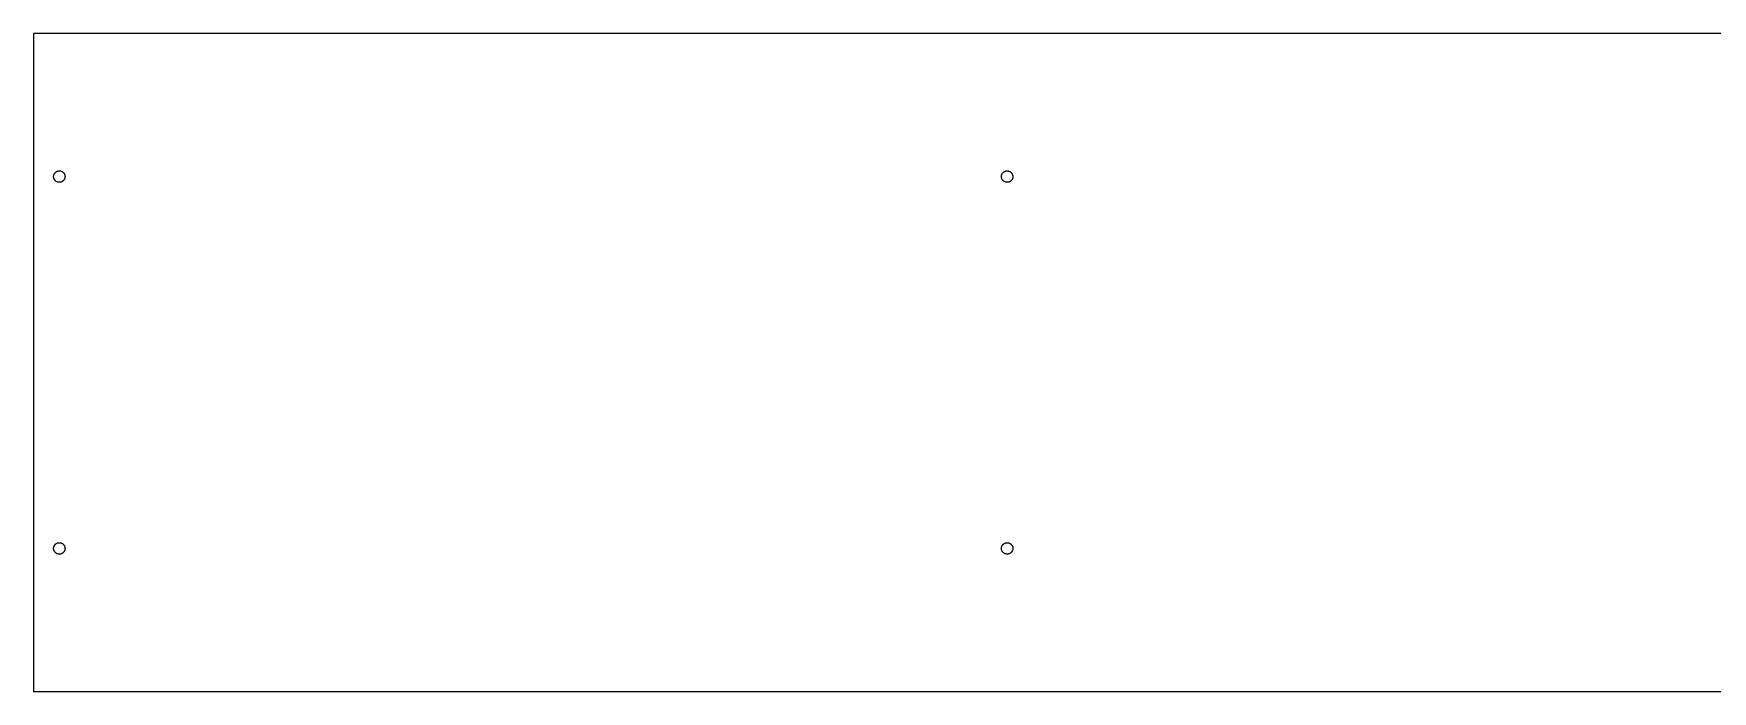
# Model space of a CAD drawing. Header units: metres. Extents: x 0 to 2300, y 0 to 230.
# Drawn here: x 0 to 587, y 0 to 230 of the extents above; entities that cross this region are included whole.
import ezdxf

# ---------------------------------------------------------------- set-up
doc = ezdxf.new("R2010")
doc.units = ezdxf.units.M

msp = doc.modelspace()

# ---------------------------------------------------------------- linework, layer by layer
for p, q in [((2300, 230), (0, 230)), ((0, 230), (0, 0)), ((8.38197, 181.902), (8.50262, 181.937)), ((8.50262, 181.937), (8.62524, 181.965)), ((8.62524, 181.965), (8.74933, 181.984)), ((8.74933, 181.984), (8.87442, 181.996)), ((8.87442, 181.996), (9, 182)), ((9, 182), (9.12558, 181.996)), ((9.12558, 181.996), (9.25067, 181.984)), ((9.25067, 181.984), (9.37476, 181.965)), ((9.37476, 181.965), (9.49738, 181.937)), ((9.49738, 181.937), (9.61803, 181.902)), ((339.715, 181.902), (339.836, 181.937)), ((339.836, 181.937), (339.959, 181.965)), ((339.959, 181.965), (340.083, 181.984)), ((340.083, 181.984), (340.208, 181.996)), ((340.208, 181.996), (340.333, 182)), ((340.333, 182), (340.459, 181.996)), ((340.459, 181.996), (340.584, 181.984)), ((340.584, 181.984), (340.708, 181.965)), ((340.708, 181.965), (340.831, 181.937)), ((340.831, 181.937), (340.951, 181.902)), ((7, 180), (7.00395, 180.126)), ((7.00395, 179.874), (7, 180)), ((7.00395, 180.126), (7.01577, 180.251)), ((7.01577, 179.749), (7.00395, 179.874)), ((7.01577, 180.251), (7.03543, 180.375)), ((7.03543, 179.625), (7.01577, 179.749)), ((7.03543, 180.375), (7.06283, 180.497)), ((7.06283, 179.503), (7.03543, 179.625)), ((7.06283, 180.497), (7.09789, 180.618)), ((7.09789, 179.382), (7.06283, 179.503)), ((7.09789, 180.618), (7.14045, 180.736)), ((7.14045, 179.264), (7.09789, 179.382)), ((7.14045, 180.736), (7.19035, 180.852)), ((7.19035, 179.148), (7.14045, 179.264)), ((7.19035, 180.852), (7.24739, 180.964)), ((7.24739, 179.036), (7.19035, 179.148)), ((7.24739, 180.964), (7.31135, 181.072)), ((7.31135, 178.928), (7.24739, 179.036)), ((7.31135, 181.072), (7.38197, 181.176)), ((7.38197, 178.824), (7.31135, 178.928)), ((7.38197, 181.176), (7.45897, 181.275)), ((7.45897, 178.725), (7.38197, 178.824)), ((7.45897, 181.275), (7.54206, 181.369)), ((7.54206, 178.631), (7.45897, 178.725)), ((7.54206, 181.369), (7.63091, 181.458)), ((7.63091, 178.542), (7.54206, 178.631)), ((7.63091, 181.458), (7.72515, 181.541)), ((7.72515, 178.459), (7.63091, 178.542)), ((7.72515, 181.541), (7.82443, 181.618)), ((7.82443, 178.382), (7.72515, 178.459)), ((7.82443, 181.618), (7.92835, 181.689)), ((7.92835, 178.311), (7.82443, 178.382)), ((7.92835, 181.689), (8.03649, 181.753)), ((8.03649, 178.247), (7.92835, 178.311)), ((8.03649, 181.753), (8.14844, 181.81)), ((8.14844, 178.19), (8.03649, 178.247)), ((8.14844, 181.81), (8.26375, 181.86)), ((8.26375, 178.14), (8.14844, 178.19)), ((8.26375, 181.86), (8.38197, 181.902)), ((8.38197, 178.098), (8.26375, 178.14)), ((8.50262, 178.063), (8.38197, 178.098)), ((8.62524, 178.035), (8.50262, 178.063)), ((8.74933, 178.016), (8.62524, 178.035)), ((8.87442, 178.004), (8.74933, 178.016)), ((9, 178), (8.87442, 178.004)), ((9.12558, 178.004), (9, 178)), ((9.25067, 178.016), (9.12558, 178.004)), ((9.37476, 178.035), (9.25067, 178.016)), ((9.49738, 178.063), (9.37476, 178.035)), ((9.61803, 178.098), (9.49738, 178.063)), ((9.61803, 181.902), (9.73625, 181.86)), ((9.73625, 178.14), (9.61803, 178.098)), ((9.73625, 181.86), (9.85156, 181.81)), ((9.85156, 178.19), (9.73625, 178.14)), ((9.85156, 181.81), (9.96351, 181.753)), ((9.96351, 178.247), (9.85156, 178.19)), ((9.96351, 181.753), (10.0717, 181.689)), ((10.0717, 178.311), (9.96351, 178.247)), ((10.0717, 181.689), (10.1756, 181.618)), ((10.1756, 178.382), (10.0717, 178.311)), ((10.1756, 181.618), (10.2748, 181.541)), ((10.2748, 178.459), (10.1756, 178.382)), ((10.2748, 181.541), (10.3691, 181.458)), ((10.3691, 178.542), (10.2748, 178.459)), ((10.3691, 181.458), (10.4579, 181.369)), ((10.4579, 178.631), (10.3691, 178.542)), ((10.4579, 181.369), (10.541, 181.275)), ((10.541, 178.725), (10.4579, 178.631)), ((10.541, 181.275), (10.618, 181.176)), ((10.618, 178.824), (10.541, 178.725)), ((10.618, 181.176), (10.6887, 181.072)), ((10.6887, 178.928), (10.618, 178.824)), ((10.6887, 181.072), (10.7526, 180.964)), ((10.7526, 179.036), (10.6887, 178.928)), ((10.7526, 180.964), (10.8097, 180.852)), ((10.8097, 179.148), (10.7526, 179.036)), ((10.8097, 180.852), (10.8596, 180.736)), ((10.8596, 179.264), (10.8097, 179.148)), ((10.8596, 180.736), (10.9021, 180.618)), ((10.9021, 179.382), (10.8596, 179.264)), ((10.9021, 180.618), (10.9372, 180.497)), ((10.9372, 179.503), (10.9021, 179.382)), ((10.9372, 180.497), (10.9646, 180.375)), ((10.9646, 179.625), (10.9372, 179.503)), ((10.9646, 180.375), (10.9842, 180.251)), ((10.9842, 179.749), (10.9646, 179.625)), ((10.9842, 180.251), (10.9961, 180.126)), ((10.9961, 179.874), (10.9842, 179.749)), ((10.9961, 180.126), (11, 180)), ((11, 180), (10.9961, 179.874)), ((338.333, 180), (338.337, 180.126)), ((338.337, 179.874), (338.333, 180)), ((338.337, 180.126), (338.349, 180.251)), ((338.349, 179.749), (338.337, 179.874)), ((338.349, 180.251), (338.369, 180.375)), ((338.369, 179.625), (338.349, 179.749)), ((338.369, 180.375), (338.396, 180.497)), ((338.396, 179.503), (338.369, 179.625)), ((338.396, 180.497), (338.431, 180.618)), ((338.431, 179.382), (338.396, 179.503)), ((338.431, 180.618), (338.474, 180.736)), ((338.474, 179.264), (338.431, 179.382)), ((338.474, 180.736), (338.524, 180.852)), ((338.524, 179.148), (338.474, 179.264)), ((338.524, 180.852), (338.581, 180.964)), ((338.581, 179.036), (338.524, 179.148)), ((338.581, 180.964), (338.645, 181.072)), ((338.645, 178.928), (338.581, 179.036)), ((338.645, 181.072), (338.715, 181.176)), ((338.715, 178.824), (338.645, 178.928)), ((338.715, 181.176), (338.792, 181.275)), ((338.792, 178.725), (338.715, 178.824)), ((338.792, 181.275), (338.875, 181.369)), ((338.875, 178.631), (338.792, 178.725)), ((338.875, 181.369), (338.964, 181.458)), ((338.964, 178.542), (338.875, 178.631)), ((338.964, 181.458), (339.058, 181.541)), ((339.058, 178.459), (338.964, 178.542)), ((339.058, 181.541), (339.158, 181.618)), ((339.158, 178.382), (339.058, 178.459)), ((339.158, 181.618), (339.262, 181.689)), ((339.262, 178.311), (339.158, 178.382)), ((339.262, 181.689), (339.37, 181.753)), ((339.37, 178.247), (339.262, 178.311)), ((339.37, 181.753), (339.482, 181.81)), ((339.482, 178.19), (339.37, 178.247)), ((339.482, 181.81), (339.597, 181.86)), ((339.597, 178.14), (339.482, 178.19)), ((339.597, 181.86), (339.715, 181.902)), ((339.715, 178.098), (339.597, 178.14)), ((339.836, 178.063), (339.715, 178.098)), ((339.959, 178.035), (339.836, 178.063)), ((340.083, 178.016), (339.959, 178.035)), ((340.208, 178.004), (340.083, 178.016)), ((340.333, 178), (340.208, 178.004)), ((340.459, 178.004), (340.333, 178)), ((340.584, 178.016), (340.459, 178.004)), ((340.708, 178.035), (340.584, 178.016)), ((340.831, 178.063), (340.708, 178.035)), ((340.951, 178.098), (340.831, 178.063)), ((340.951, 181.902), (341.07, 181.86)), ((341.07, 178.14), (340.951, 178.098)), ((341.07, 181.86), (341.185, 181.81)), ((341.185, 178.19), (341.07, 178.14)), ((341.185, 181.81), (341.297, 181.753)), ((341.297, 178.247), (341.185, 178.19)), ((341.297, 181.753), (341.405, 181.689)), ((341.405, 178.311), (341.297, 178.247)), ((341.405, 181.689), (341.509, 181.618)), ((341.509, 178.382), (341.405, 178.311)), ((341.509, 181.618), (341.608, 181.541)), ((341.608, 178.459), (341.509, 178.382)), ((341.608, 181.541), (341.702, 181.458)), ((341.702, 178.542), (341.608, 178.459)), ((341.702, 181.458), (341.791, 181.369)), ((341.791, 178.631), (341.702, 178.542)), ((341.791, 181.369), (341.874, 181.275)), ((341.874, 178.725), (341.791, 178.631)), ((341.874, 181.275), (341.951, 181.176)), ((341.951, 178.824), (341.874, 178.725)), ((341.951, 181.176), (342.022, 181.072)), ((342.022, 178.928), (341.951, 178.824)), ((342.022, 181.072), (342.086, 180.964)), ((342.086, 179.036), (342.022, 178.928)), ((342.086, 180.964), (342.143, 180.852)), ((342.143, 179.148), (342.086, 179.036)), ((342.143, 180.852), (342.193, 180.736)), ((342.193, 179.264), (342.143, 179.148)), ((342.193, 180.736), (342.235, 180.618)), ((342.235, 179.382), (342.193, 179.264)), ((342.235, 180.618), (342.271, 180.497)), ((342.271, 179.503), (342.235, 179.382)), ((342.271, 180.497), (342.298, 180.375)), ((342.298, 179.625), (342.271, 179.503)), ((342.298, 180.375), (342.318, 180.251)), ((342.318, 179.749), (342.298, 179.625)), ((342.318, 180.251), (342.329, 180.126)), ((342.329, 179.874), (342.318, 179.749)), ((342.329, 180.126), (342.333, 180)), ((342.333, 180), (342.329, 179.874)), ((7, 50), (7.00395, 50.1256)), ((7.00395, 49.8744), (7, 50)), ((7.00395, 50.1256), (7.01577, 50.2507)), ((7.01577, 49.7493), (7.00395, 49.8744)), ((7.01577, 50.2507), (7.03543, 50.3748)), ((7.03543, 49.6252), (7.01577, 49.7493)), ((7.03543, 50.3748), (7.06283, 50.4974)), ((7.06283, 49.5026), (7.03543, 49.6252)), ((7.06283, 50.4974), (7.09789, 50.618)), ((7.09789, 49.382), (7.06283, 49.5026)), ((7.09789, 50.618), (7.14045, 50.7362)), ((7.14045, 49.2638), (7.09789, 49.382)), ((7.14045, 50.7362), (7.19035, 50.8516)), ((7.19035, 49.1484), (7.14045, 49.2638)), ((7.19035, 50.8516), (7.24739, 50.9635)), ((7.24739, 49.0365), (7.19035, 49.1484)), ((7.24739, 50.9635), (7.31135, 51.0717)), ((7.31135, 48.9283), (7.24739, 49.0365)), ((7.31135, 51.0717), (7.38197, 51.1756)), ((7.38197, 48.8244), (7.31135, 48.9283)), ((7.38197, 51.1756), (7.45897, 51.2748)), ((7.45897, 48.7252), (7.38197, 48.8244)), ((7.45897, 51.2748), (7.54206, 51.3691)), ((7.54206, 48.6309), (7.45897, 48.7252)), ((7.54206, 51.3691), (7.63091, 51.4579)), ((7.63091, 48.5421), (7.54206, 48.6309)), ((7.63091, 51.4579), (7.72515, 51.541)), ((7.72515, 48.459), (7.63091, 48.5421)), ((7.72515, 51.541), (7.82443, 51.618)), ((7.82443, 48.382), (7.72515, 48.459)), ((7.82443, 51.618), (7.92835, 51.6887)), ((7.92835, 48.3113), (7.82443, 48.382)), ((7.92835, 51.6887), (8.03649, 51.7526)), ((8.03649, 48.2474), (7.92835, 48.3113)), ((8.03649, 51.7526), (8.14844, 51.8097)), ((8.14844, 48.1903), (8.03649, 48.2474)), ((8.14844, 51.8097), (8.26375, 51.8596)), ((8.26375, 48.1404), (8.14844, 48.1903)), ((8.26375, 51.8596), (8.38197, 51.9021)), ((8.38197, 48.0979), (8.26375, 48.1404)), ((8.38197, 51.9021), (8.50262, 51.9372)), ((8.50262, 48.0628), (8.38197, 48.0979)), ((8.50262, 51.9372), (8.62524, 51.9646)), ((8.62524, 48.0354), (8.50262, 48.0628)), ((8.62524, 51.9646), (8.74933, 51.9842)), ((8.74933, 48.0158), (8.62524, 48.0354)), ((8.74933, 51.9842), (8.87442, 51.9961)), ((8.87442, 48.0039), (8.74933, 48.0158)), ((8.87442, 51.9961), (9, 52)), ((9, 48), (8.87442, 48.0039)), ((9, 52), (9.12558, 51.9961)), ((9.12558, 48.0039), (9, 48)), ((9.12558, 51.9961), (9.25067, 51.9842)), ((9.25067, 48.0158), (9.12558, 48.0039)), ((9.25067, 51.9842), (9.37476, 51.9646)), ((9.37476, 48.0354), (9.25067, 48.0158)), ((9.37476, 51.9646), (9.49738, 51.9372)), ((9.49738, 48.0628), (9.37476, 48.0354)), ((9.49738, 51.9372), (9.61803, 51.9021)), ((9.61803, 48.0979), (9.49738, 48.0628)), ((9.61803, 51.9021), (9.73625, 51.8596)), ((9.73625, 48.1404), (9.61803, 48.0979)), ((9.73625, 51.8596), (9.85156, 51.8097)), ((9.85156, 48.1903), (9.73625, 48.1404)), ((9.85156, 51.8097), (9.96351, 51.7526)), ((9.96351, 48.2474), (9.85156, 48.1903)), ((9.96351, 51.7526), (10.0717, 51.6887)), ((10.0717, 48.3113), (9.96351, 48.2474)), ((10.0717, 51.6887), (10.1756, 51.618)), ((10.1756, 48.382), (10.0717, 48.3113)), ((10.1756, 51.618), (10.2748, 51.541)), ((10.2748, 48.459), (10.1756, 48.382)), ((10.2748, 51.541), (10.3691, 51.4579)), ((10.3691, 48.5421), (10.2748, 48.459)), ((10.3691, 51.4579), (10.4579, 51.3691)), ((10.4579, 48.6309), (10.3691, 48.5421)), ((10.4579, 51.3691), (10.541, 51.2748)), ((10.541, 48.7252), (10.4579, 48.6309)), ((10.541, 51.2748), (10.618, 51.1756)), ((10.618, 48.8244), (10.541, 48.7252)), ((10.618, 51.1756), (10.6887, 51.0717)), ((10.6887, 48.9283), (10.618, 48.8244)), ((10.6887, 51.0717), (10.7526, 50.9635)), ((10.7526, 49.0365), (10.6887, 48.9283)), ((10.7526, 50.9635), (10.8097, 50.8516)), ((10.8097, 49.1484), (10.7526, 49.0365)), ((10.8097, 50.8516), (10.8596, 50.7362)), ((10.8596, 49.2638), (10.8097, 49.1484)), ((10.8596, 50.7362), (10.9021, 50.618)), ((10.9021, 49.382), (10.8596, 49.2638)), ((10.9021, 50.618), (10.9372, 50.4974)), ((10.9372, 49.5026), (10.9021, 49.382)), ((10.9372, 50.4974), (10.9646, 50.3748)), ((10.9646, 49.6252), (10.9372, 49.5026)), ((10.9646, 50.3748), (10.9842, 50.2507)), ((10.9842, 49.7493), (10.9646, 49.6252)), ((10.9842, 50.2507), (10.9961, 50.1256)), ((10.9961, 49.8744), (10.9842, 49.7493)), ((10.9961, 50.1256), (11, 50)), ((11, 50), (10.9961, 49.8744)), ((338.333, 50), (338.337, 50.1256)), ((338.337, 49.8744), (338.333, 50)), ((338.337, 50.1256), (338.349, 50.2507)), ((338.349, 49.7493), (338.337, 49.8744)), ((338.349, 50.2507), (338.369, 50.3748)), ((338.369, 49.6252), (338.349, 49.7493)), ((338.369, 50.3748), (338.396, 50.4974)), ((338.396, 49.5026), (338.369, 49.6252)), ((338.396, 50.4974), (338.431, 50.618)), ((338.431, 49.382), (338.396, 49.5026)), ((338.431, 50.618), (338.474, 50.7362)), ((338.474, 49.2638), (338.431, 49.382)), ((338.474, 50.7362), (338.524, 50.8516)), ((338.524, 49.1484), (338.474, 49.2638)), ((338.524, 50.8516), (338.581, 50.9635)), ((338.581, 49.0365), (338.524, 49.1484)), ((338.581, 50.9635), (338.645, 51.0717)), ((338.645, 48.9283), (338.581, 49.0365)), ((338.645, 51.0717), (338.715, 51.1756)), ((338.715, 48.8244), (338.645, 48.9283)), ((338.715, 51.1756), (338.792, 51.2748)), ((338.792, 48.7252), (338.715, 48.8244)), ((338.792, 51.2748), (338.875, 51.3691)), ((338.875, 48.6309), (338.792, 48.7252)), ((338.875, 51.3691), (338.964, 51.4579)), ((338.964, 48.5421), (338.875, 48.6309)), ((338.964, 51.4579), (339.058, 51.541)), ((339.058, 48.459), (338.964, 48.5421)), ((339.058, 51.541), (339.158, 51.618)), ((339.158, 48.382), (339.058, 48.459)), ((339.158, 51.618), (339.262, 51.6887)), ((339.262, 48.3113), (339.158, 48.382)), ((339.262, 51.6887), (339.37, 51.7526)), ((339.37, 48.2474), (339.262, 48.3113)), ((339.37, 51.7526), (339.482, 51.8097)), ((339.482, 48.1903), (339.37, 48.2474)), ((339.482, 51.8097), (339.597, 51.8596)), ((339.597, 48.1404), (339.482, 48.1903)), ((339.597, 51.8596), (339.715, 51.9021)), ((339.715, 48.0979), (339.597, 48.1404)), ((339.715, 51.9021), (339.836, 51.9372)), ((339.836, 48.0628), (339.715, 48.0979)), ((339.836, 51.9372), (339.959, 51.9646)), ((339.959, 48.0354), (339.836, 48.0628)), ((339.959, 51.9646), (340.083, 51.9842)), ((340.083, 48.0158), (339.959, 48.0354)), ((340.083, 51.9842), (340.208, 51.9961)), ((340.208, 48.0039), (340.083, 48.0158)), ((340.208, 51.9961), (340.333, 52)), ((340.333, 48), (340.208, 48.0039)), ((340.333, 52), (340.459, 51.9961)), ((340.459, 48.0039), (340.333, 48)), ((340.459, 51.9961), (340.584, 51.9842)), ((340.584, 48.0158), (340.459, 48.0039)), ((340.584, 51.9842), (340.708, 51.9646)), ((340.708, 48.0354), (340.584, 48.0158)), ((340.708, 51.9646), (340.831, 51.9372)), ((340.831, 48.0628), (340.708, 48.0354)), ((340.831, 51.9372), (340.951, 51.9021)), ((340.951, 48.0979), (340.831, 48.0628)), ((340.951, 51.9021), (341.07, 51.8596)), ((341.07, 48.1404), (340.951, 48.0979)), ((341.07, 51.8596), (341.185, 51.8097)), ((341.185, 48.1903), (341.07, 48.1404)), ((341.185, 51.8097), (341.297, 51.7526)), ((341.297, 48.2474), (341.185, 48.1903)), ((341.297, 51.7526), (341.405, 51.6887)), ((341.405, 48.3113), (341.297, 48.2474)), ((341.405, 51.6887), (341.509, 51.618)), ((341.509, 48.382), (341.405, 48.3113)), ((341.509, 51.618), (341.608, 51.541)), ((341.608, 48.459), (341.509, 48.382)), ((341.608, 51.541), (341.702, 51.4579)), ((341.702, 48.5421), (341.608, 48.459)), ((341.702, 51.4579), (341.791, 51.3691)), ((341.791, 48.6309), (341.702, 48.5421)), ((341.791, 51.3691), (341.874, 51.2748)), ((341.874, 48.7252), (341.791, 48.6309)), ((341.874, 51.2748), (341.951, 51.1756)), ((341.951, 48.8244), (341.874, 48.7252)), ((341.951, 51.1756), (342.022, 51.0717)), ((342.022, 48.9283), (341.951, 48.8244)), ((342.022, 51.0717), (342.086, 50.9635)), ((342.086, 49.0365), (342.022, 48.9283)), ((342.086, 50.9635), (342.143, 50.8516)), ((342.143, 49.1484), (342.086, 49.0365)), ((342.143, 50.8516), (342.193, 50.7362)), ((342.193, 49.2638), (342.143, 49.1484)), ((342.193, 50.7362), (342.235, 50.618)), ((342.235, 49.382), (342.193, 49.2638)), ((342.235, 50.618), (342.271, 50.4974)), ((342.271, 49.5026), (342.235, 49.382)), ((342.271, 50.4974), (342.298, 50.3748)), ((342.298, 49.6252), (342.271, 49.5026)), ((342.298, 50.3748), (342.318, 50.2507)), ((342.318, 49.7493), (342.298, 49.6252)), ((342.318, 50.2507), (342.329, 50.1256)), ((342.329, 49.8744), (342.318, 49.7493)), ((342.329, 50.1256), (342.333, 50)), ((342.333, 50), (342.329, 49.8744)), ((0, 0), (2300, 0))]:
    msp.add_line(p, q)

doc.saveas('drawing.dxf')
